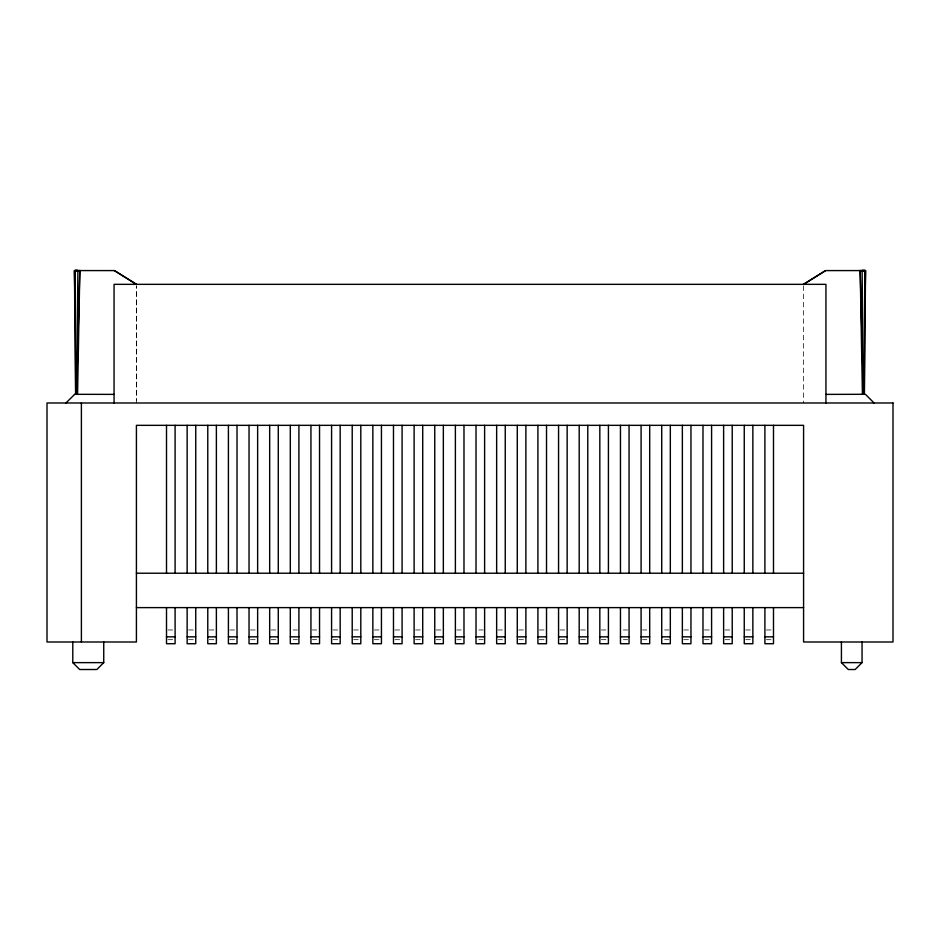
<?xml version="1.0" encoding="UTF-8"?>
<svg xmlns="http://www.w3.org/2000/svg" width="940" height="940" viewBox="0 0 940 940"><rect width="100%" height="100%" fill="white"/><g stroke="black" fill="none" stroke-linecap="round" stroke-linejoin="round"><path stroke-width="0.7" stroke-dasharray="4.7 3.53" d="M136.417 402.99L136.429 285.807L136.417 400.064M167.943 629.965L173.665 629.965M188.576 629.965L194.31 629.965M209.209 629.965L214.943 629.965M229.842 629.965L235.576 629.965M250.475 629.965L256.209 629.965M271.108 629.965L276.842 629.965M293.174 629.965L297.475 629.965M312.374 629.965L316.674 629.965M333.007 629.965L338.741 629.965M353.652 629.965L359.374 629.965M374.285 629.965L380.007 629.965M394.918 629.965L400.652 629.965M415.551 629.965L421.285 629.965M436.184 629.965L441.918 629.965M456.816 629.965L461.117 629.965M478.883 629.965L483.184 629.965M498.082 629.965L502.383 629.965M518.716 629.965L524.449 629.965M539.348 629.965L545.082 629.965M559.993 629.965L565.716 629.965M580.626 629.965L586.348 629.965M601.259 629.965L606.993 629.965M623.326 629.965L627.626 629.965M642.525 629.965L646.826 629.965M664.592 629.965L668.892 629.965M683.791 629.965L689.525 629.965M704.424 629.965L710.158 629.965M725.057 629.965L730.791 629.965M745.69 629.965L751.424 629.965M766.335 629.965L772.057 629.965M167.943 639.693L173.665 639.693M188.576 639.693L194.31 639.693M209.209 639.693L214.943 639.693M229.842 639.693L235.576 639.693M250.475 639.693L256.209 639.693M271.108 639.693L276.842 639.693M293.174 639.693L297.475 639.693M312.374 639.693L316.674 639.693M333.007 639.693L338.741 639.693M353.652 639.693L359.374 639.693M374.285 639.693L380.007 639.693M394.918 639.693L400.652 639.693M415.551 639.693L421.285 639.693M436.184 639.693L441.918 639.693M456.816 639.693L461.117 639.693M478.883 639.693L483.184 639.693M498.082 639.693L502.383 639.693M518.716 639.693L524.449 639.693M539.348 639.693L545.082 639.693M559.993 639.693L565.716 639.693M580.626 639.693L586.348 639.693M601.259 639.693L606.993 639.693M623.326 639.693L627.626 639.693M642.525 639.693L646.826 639.693M664.592 639.693L668.892 639.693M683.791 639.693L689.525 639.693M704.424 639.693L710.158 639.693M725.057 639.693L730.791 639.693M745.69 639.693L751.424 639.693M766.335 639.693L772.057 639.693M803.582 285.807L803.582 402.99"/><path stroke-width="1.41" d="M865.27 305.524L865.458 270.579L825.567 270.591L803.547 284.338L825.567 270.591M865.27 288.051L865.458 270.579L864.342 394.295L865.493 394.389L874.082 402.99M114.057 394.389L77.573 394.318L79.818 270.579L114.433 270.591L136.429 284.338L114.433 270.591M65.918 402.99L74.695 394.365M103.741 641.996L103.741 662.63L96.867 669.515L79.665 669.515L72.791 662.63L72.791 641.996M862.05 641.996L862.05 662.63L855.165 669.515L848.291 669.515L841.418 662.63L841.418 641.996M77.573 394.318L76.516 394.295L77.903 270.532L75.188 270.52L75.658 394.295L76.516 394.295L79.818 270.579L75.882 270.485L74.507 270.591L75.658 394.295L74.507 394.389M74.73 305.524L74.542 270.579L80.511 270.591M859.489 270.591L864.812 270.52L864.342 394.295L825.943 394.389M75.035 270.532L77.573 270.52M136.417 573.224L803.582 573.224M136.417 607.616L803.582 607.616M166.509 636.838L175.099 636.838M187.142 636.838L195.743 636.838M207.775 636.838L216.376 636.838M228.408 636.838L237.009 636.838M249.041 636.838L257.642 636.838M269.674 636.838L278.275 636.838M290.307 636.838L298.908 636.838M310.94 636.838L319.541 636.838M331.585 636.838L340.174 636.838M352.218 636.838L360.807 636.838M372.851 636.838L381.44 636.838M393.484 636.838L402.085 636.838M414.117 636.838L422.718 636.838M434.75 636.838L443.351 636.838M455.383 636.838L463.984 636.838M476.016 636.838L484.617 636.838M496.649 636.838L505.25 636.838M517.282 636.838L525.883 636.838M537.915 636.838L546.516 636.838M558.56 636.838L567.149 636.838M579.193 636.838L587.782 636.838M599.826 636.838L608.415 636.838M620.459 636.838L629.06 636.838M641.092 636.838L649.693 636.838M661.725 636.838L670.326 636.838M682.358 636.838L690.959 636.838M702.991 636.838L711.592 636.838M723.624 636.838L732.225 636.838M744.257 636.838L752.858 636.838M764.902 636.838L773.491 636.838M72.791 662.63L103.741 662.63M841.418 662.63L862.05 662.63M862.427 270.52L864.965 270.532M865.493 270.591L862.098 270.532L863.484 394.295L860.182 270.579L862.427 394.318M74.542 270.579L74.73 288.051M825.943 402.99L825.943 284.338L114.057 284.338L114.057 402.99M773.491 425.338L773.491 573.224M773.491 607.616L773.491 643.724L764.902 643.724L764.902 607.616M764.902 425.338L764.902 573.224M752.858 425.338L752.858 573.224M752.858 607.616L752.858 643.724L744.257 643.724L744.257 607.616M744.257 425.338L744.257 573.224M732.225 425.338L732.225 573.224M732.225 607.616L732.225 643.724L723.624 643.724L723.624 607.616M723.624 425.338L723.624 573.224M711.592 425.338L711.592 573.224M711.592 607.616L711.592 643.724L702.991 643.724L702.991 607.616M702.991 425.338L702.991 573.224M690.959 425.338L690.959 573.224M690.959 607.616L690.959 643.724L682.358 643.724L682.358 607.616M682.358 425.338L682.358 573.224M670.326 425.338L670.326 573.224M670.326 607.616L670.326 643.724L661.725 643.724L661.725 607.616M661.725 425.338L661.725 573.224M649.693 425.338L649.693 573.224M649.693 607.616L649.693 643.724L641.092 643.724L641.092 607.616M641.092 425.338L641.092 573.224M629.06 425.338L629.06 573.224M629.06 607.616L629.06 643.724L620.459 643.724L620.459 607.616M620.459 425.338L620.459 573.224M608.415 425.338L608.415 573.224M608.415 607.616L608.415 643.724L599.826 643.724L599.826 607.616M599.826 425.338L599.826 573.224M587.782 425.338L587.782 573.224M587.782 607.616L587.782 643.724L579.193 643.724L579.193 607.616M579.193 425.338L579.193 573.224M567.149 425.338L567.149 573.224M567.149 607.616L567.149 643.724L558.56 643.724L558.56 607.616M558.56 425.338L558.56 573.224M546.516 425.338L546.516 573.224M546.516 607.616L546.516 643.724L537.915 643.724L537.915 607.616M537.915 425.338L537.915 573.224M525.883 425.338L525.883 573.224M525.883 607.616L525.883 643.724L517.282 643.724L517.282 607.616M517.282 425.338L517.282 573.224M505.25 425.338L505.25 573.224M505.25 607.616L505.25 643.724L496.649 643.724L496.649 607.616M496.649 425.338L496.649 573.224M484.617 425.338L484.617 573.224M484.617 607.616L484.617 643.724L476.016 643.724L476.016 607.616M476.016 425.338L476.016 573.224M463.984 425.338L463.984 573.224M463.984 607.616L463.984 643.724L455.383 643.724L455.383 607.616M455.383 425.338L455.383 573.224M443.351 425.338L443.351 573.224M443.351 607.616L443.351 643.724L434.75 643.724L434.75 607.616M434.75 425.338L434.75 573.224M422.718 425.338L422.718 573.224M422.718 607.616L422.718 643.724L414.117 643.724L414.117 607.616M414.117 425.338L414.117 573.224M402.085 425.338L402.085 573.224M402.085 607.616L402.085 643.724L393.484 643.724L393.484 607.616M393.484 425.338L393.484 573.224M381.44 425.338L381.44 573.224M381.44 607.616L381.44 643.724L372.851 643.724L372.851 607.616M372.851 425.338L372.851 573.224M360.807 425.338L360.807 573.224M360.807 607.616L360.807 643.724L352.218 643.724L352.218 607.616M352.218 425.338L352.218 573.224M340.174 425.338L340.174 573.224M340.174 607.616L340.174 643.724L331.585 643.724L331.585 607.616M331.585 425.338L331.585 573.224M319.541 425.338L319.541 573.224M319.541 607.616L319.541 643.724L310.94 643.724L310.94 607.616M310.94 425.338L310.94 573.224M298.908 425.338L298.908 573.224M298.908 607.616L298.908 643.724L290.307 643.724L290.307 607.616M290.307 425.338L290.307 573.224M278.275 425.338L278.275 573.224M278.275 607.616L278.275 643.724L269.674 643.724L269.674 607.616M269.674 425.338L269.674 573.224M257.642 425.338L257.642 573.224M257.642 607.616L257.642 643.724L249.041 643.724L249.041 607.616M249.041 425.338L249.041 573.224M237.009 425.338L237.009 573.224M237.009 607.616L237.009 643.724L228.408 643.724L228.408 607.616M228.408 425.338L228.408 573.224M216.376 425.338L216.376 573.224M216.376 607.616L216.376 643.724L207.775 643.724L207.775 607.616M207.775 425.338L207.775 573.224M195.743 425.338L195.743 573.224M195.743 607.616L195.743 643.724L187.142 643.724L187.142 607.616M187.142 425.338L187.142 573.224M175.099 425.338L175.099 573.224M175.099 607.616L175.099 643.724L166.509 643.724L166.509 607.616M166.509 425.338L166.509 573.224M81.392 402.99L81.392 641.996M893 402.99L47 402.99L47 641.996L136.417 641.996L136.417 425.338L803.582 425.338L803.582 641.996L893 641.996L893 402.99"/></g></svg>
